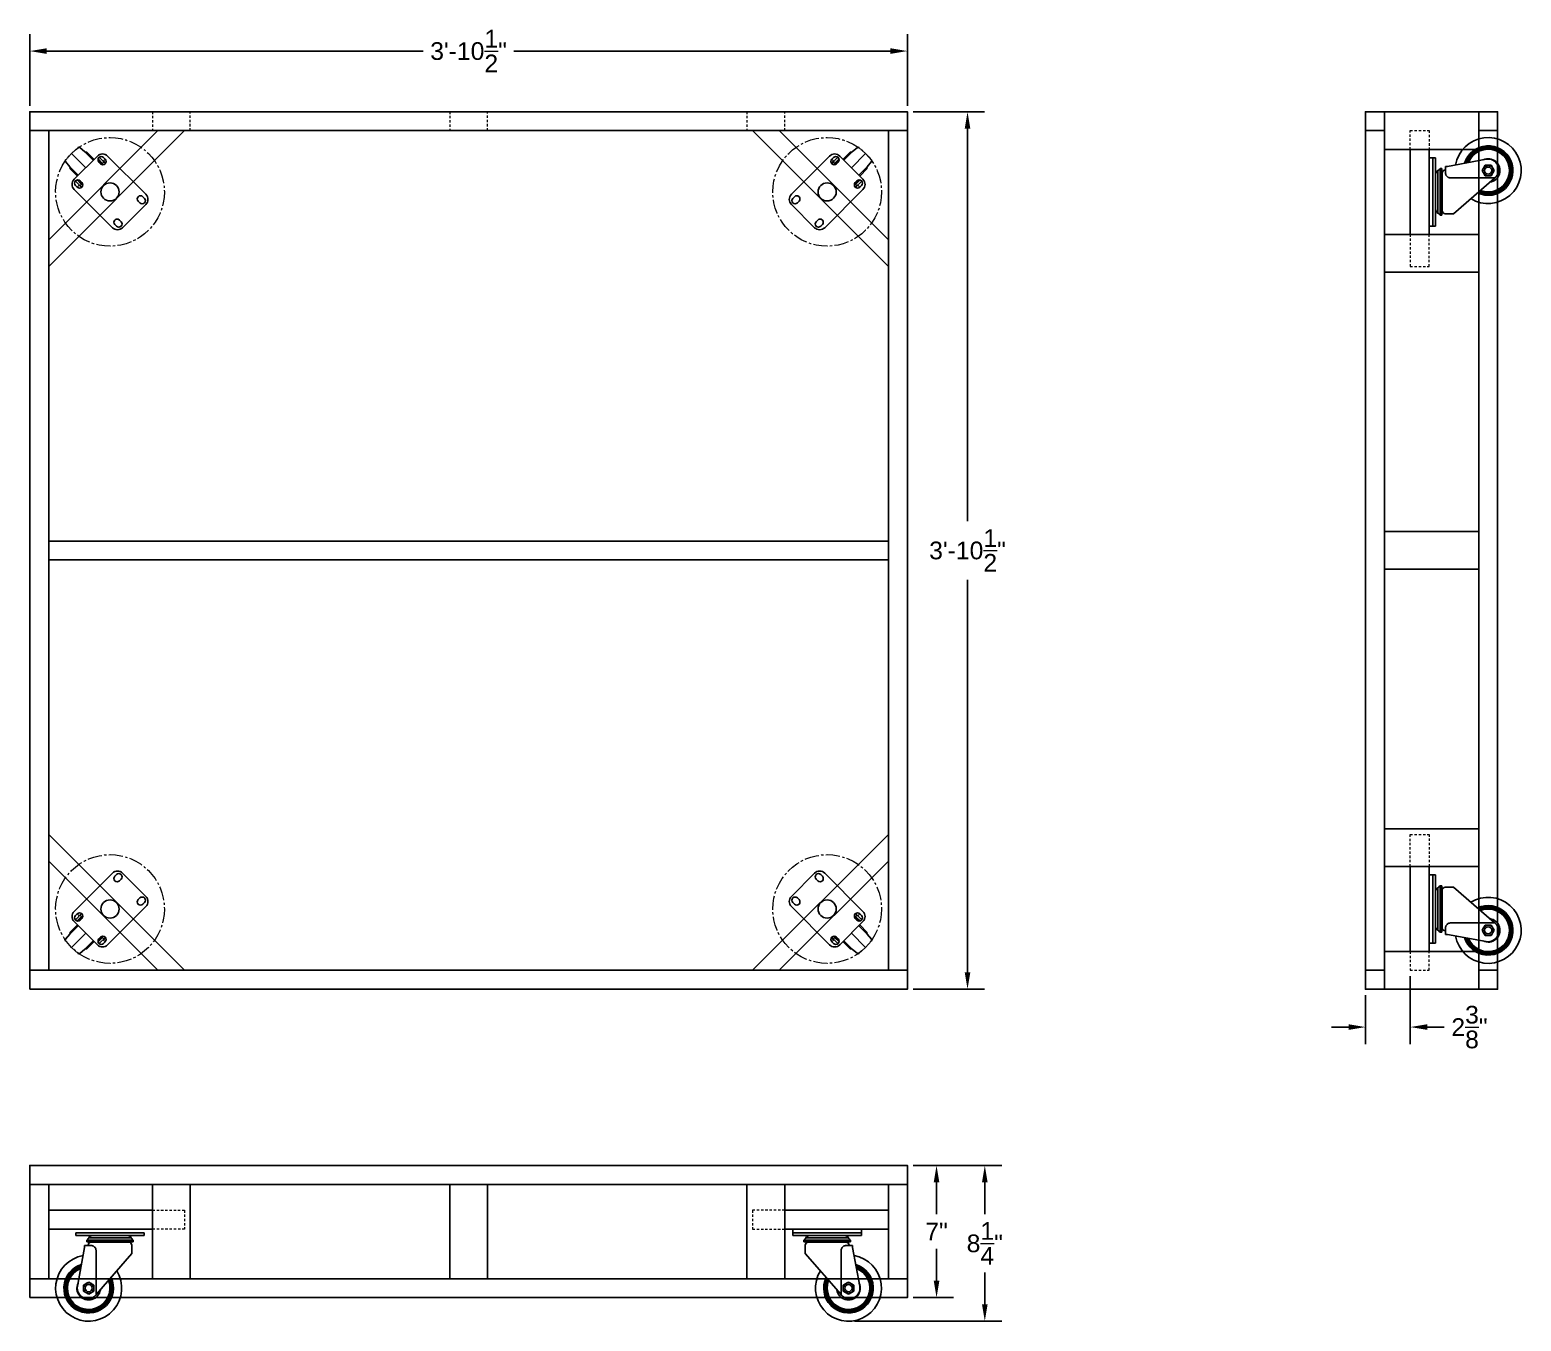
# Model space of a CAD drawing. Header units: inches. Extents: x 4 to 211, y 30 to 478.
# Drawn here: x 50.7 to 129.7, y 251.1 to 319.5 of the extents above; entities that cross this region are included whole.
import ezdxf

# ---------------------------------------------------------------- set-up
doc = ezdxf.new("R2010")
doc.units = ezdxf.units.IN
doc.header["$MEASUREMENT"] = 0
doc.header["$PDMODE"] = 3
doc.linetypes.add('CENTER2', pattern=[1.125, 0.75, -0.125, 0.125, -0.125])
doc.linetypes.add('HIDDEN2', pattern=[0.1875, 0.125, -0.0625])
for name, color, linetype, lineweight in [('CENTERLINE', 6, 'CENTER2', 13), ('DIM', 6, 'Continuous', 13), ('HIDDEN', 1, 'HIDDEN2', 13)]:
    doc.layers.add(name, color=color, linetype=linetype, lineweight=lineweight)
doc.layers.add('OBJECT', color=7, linetype='Continuous')
doc.styles.add('DIM', font='arial.ttf')
doc.dimstyles.new('MD Dimensions', dxfattribs={"dimscale": 5, "dimtxt": 0.1875, "dimasz": 0.18, "dimexe": 0.18, "dimexo": 0.0625, "dimgap": 0.09, "dimtad": 0, "dimtih": 1, "dimtoh": 1, "dimdec": 4, "dimzin": 0, "dimdsep": 46, "dimlunit": 4, "dimtxsty": 'DIM', "dimcen": 0.09, "dimadec": 0, "dimazin": 0, "dimtfac": 1, "dimtdec": 4, "dimtofl": 0, "dimtmove": 0, "dimatfit": 3, "dimfxl": 1, "dimtolj": 1, "dimtzin": 0, "dimarcsym": 0})

# ---------------------------------------------------------------- blocks, each defined once
blk = doc.blocks.new('*D27')
at = {"layer": 'Defpoints', "color": 0, "transparency": 16777216}
for p in [(97.164, 318.423), (50.664, 315.208), (97.164, 315.208)]:
    blk.add_point(p, dxfattribs=at)
at = {"layer": 'DIM', "color": 0, "lineweight": -2, "transparency": 16777216}
for p, q in [((50.664, 315.521), (50.664, 319.323)), ((97.164, 315.521), (97.164, 319.323)), ((51.564, 318.423), (71.512, 318.423)), ((96.264, 318.423), (76.316, 318.423))]:
    blk.add_line(p, q, dxfattribs=at)
at = {"layer": 'DIM', "color": 0, "transparency": 16777216}
for points in [[(51.564, 318.573), (51.564, 318.273), (50.664, 318.423)], [(96.264, 318.573), (96.264, 318.273), (97.164, 318.423)]]:
    blk.add_solid(points, dxfattribs=at)
at = {"layer": 'DIM', "color": 0, "transparency": 16777216, "insert": (73.914, 318.423), "char_height": 0.9375, "attachment_point": 5, "style": 'DIM'}
blk.add_mtext('\\A1;3\'-10{\\H1x;\\S1/2;}"', dxfattribs=at)
blk = doc.blocks.new('*D28')
at = {"layer": 'Defpoints', "color": 0, "transparency": 16777216}
for p in [(97.164, 315.208), (97.164, 268.708), (100.354, 268.708)]:
    blk.add_point(p, dxfattribs=at)
at = {"layer": 'DIM', "color": 0, "lineweight": -2, "transparency": 16777216}
for p, q in [((97.476, 315.208), (101.254, 315.208)), ((100.354, 314.308), (100.354, 293.514)), ((100.354, 269.608), (100.354, 290.402)), ((97.476, 268.708), (101.254, 268.708))]:
    blk.add_line(p, q, dxfattribs=at)
at = {"layer": 'DIM', "color": 0, "transparency": 16777216}
for points in [[(100.204, 314.308), (100.504, 314.308), (100.354, 315.208)], [(100.204, 269.608), (100.504, 269.608), (100.354, 268.708)]]:
    blk.add_solid(points, dxfattribs=at)
at = {"layer": 'DIM', "color": 0, "transparency": 16777216, "insert": (100.354, 291.958), "char_height": 0.9375, "attachment_point": 5, "style": 'DIM'}
blk.add_mtext('\\A1;3\'-10{\\H1x;\\S1/2;}"', dxfattribs=at)
blk = doc.blocks.new('*D29')
at = {"layer": 'Defpoints', "color": 0, "transparency": 16777216}
for p in [(97.164, 259.363), (97.164, 252.363), (98.712, 252.363)]:
    blk.add_point(p, dxfattribs=at)
at = {"layer": 'DIM', "color": 0, "lineweight": -2, "transparency": 16777216}
for p, q in [((97.476, 259.363), (99.612, 259.363)), ((98.712, 258.463), (98.712, 256.782)), ((98.712, 253.263), (98.712, 254.945)), ((97.476, 252.363), (99.612, 252.363))]:
    blk.add_line(p, q, dxfattribs=at)
at = {"layer": 'DIM', "color": 0, "transparency": 16777216}
for points in [[(98.562, 258.463), (98.862, 258.463), (98.712, 259.363)], [(98.562, 253.263), (98.862, 253.263), (98.712, 252.363)]]:
    blk.add_solid(points, dxfattribs=at)
at = {"layer": 'DIM', "color": 0, "transparency": 16777216, "insert": (98.712, 255.863), "char_height": 0.9375, "attachment_point": 5, "style": 'DIM'}
blk.add_mtext('\\A1;7"', dxfattribs=at)
blk = doc.blocks.new('*D30')
at = {"layer": 'Defpoints', "color": 0, "transparency": 16777216}
for p in [(97.164, 259.363), (94.046, 251.113), (101.269, 251.113)]:
    blk.add_point(p, dxfattribs=at)
at = {"layer": 'DIM', "color": 0, "lineweight": -2, "transparency": 16777216}
for p, q in [((97.476, 259.363), (102.169, 259.363)), ((101.269, 258.463), (101.269, 256.792)), ((101.269, 252.013), (101.269, 253.685)), ((94.358, 251.113), (102.169, 251.113))]:
    blk.add_line(p, q, dxfattribs=at)
at = {"layer": 'DIM', "color": 0, "transparency": 16777216}
for points in [[(101.119, 258.463), (101.419, 258.463), (101.269, 259.363)], [(101.119, 252.013), (101.419, 252.013), (101.269, 251.113)]]:
    blk.add_solid(points, dxfattribs=at)
at = {"layer": 'DIM', "color": 0, "transparency": 16777216, "insert": (101.269, 255.238), "char_height": 0.9375, "attachment_point": 5, "style": 'DIM'}
blk.add_mtext('\\A1;8{\\H1x;\\S1/4;}"', dxfattribs=at)
blk = doc.blocks.new('*D31')
at = {"layer": 'Defpoints', "color": 0, "transparency": 16777216}
for p in [(123.817, 269.708), (121.442, 268.708), (123.817, 266.7)]:
    blk.add_point(p, dxfattribs=at)
at = {"layer": 'DIM', "color": 0, "lineweight": -2, "transparency": 16777216}
for p, q in [((123.817, 269.396), (123.817, 265.8)), ((121.442, 268.396), (121.442, 265.8)), ((120.542, 266.7), (119.642, 266.7)), ((124.717, 266.7), (125.617, 266.7))]:
    blk.add_line(p, q, dxfattribs=at)
at = {"layer": 'DIM', "color": 0, "transparency": 16777216}
for points in [[(120.542, 266.85), (120.542, 266.55), (121.442, 266.7)], [(124.717, 266.85), (124.717, 266.55), (123.817, 266.7)]]:
    blk.add_solid(points, dxfattribs=at)
at = {"layer": 'DIM', "color": 0, "transparency": 16777216, "insert": (126.954, 266.7), "char_height": 0.9375, "attachment_point": 5, "style": 'DIM'}
blk.add_mtext('\\A1;2{\\H1x;\\S3/8;}"', dxfattribs=at)

msp = doc.modelspace()

# ---------------------------------------------------------------- linework, layer by layer
at = {"ltscale": 0.008538}
for p, q in [((52.56008, 312.64503), (52.8766, 312.99656)), ((52.8766, 312.99656), (53.22813, 313.31308)), ((53.63144, 312.24172), (52.8766, 312.99656)), ((53.31013, 313.31451), (53.58371, 313.08495)), ((54.02918, 312.63947), (53.58371, 313.08495)), ((54.07338, 312.68366), (53.6721, 313.08495)), ((93.75452, 312.68366), (94.1558, 313.08495)), ((93.79871, 312.63947), (94.24419, 313.08495)), ((94.19646, 312.24172), (94.9513, 312.99656)), ((94.51777, 313.31451), (94.24419, 313.08495)), ((94.9513, 312.99656), (94.59977, 313.31308)), ((95.26781, 312.64503), (94.9513, 312.99656)), ((52.78821, 312.28945), (52.55865, 312.56303)), ((53.23369, 311.84397), (52.78821, 312.28945)), ((53.1895, 311.79978), (52.78821, 312.20106)), ((94.59421, 311.84397), (95.03968, 312.28945)), ((94.6384, 311.79978), (95.03968, 312.20106)), ((95.03968, 312.28945), (95.26925, 312.56303)), ((53.1895, 272.11653), (52.78821, 271.71525)), ((53.23369, 272.07234), (52.78821, 271.62686)), ((94.59421, 272.07234), (95.03968, 271.62686)), ((94.6384, 272.11653), (95.03968, 271.71525)), ((52.78821, 271.62686), (52.55865, 271.35328)), ((52.56008, 271.27128), (52.8766, 270.91975)), ((53.63144, 271.67459), (52.8766, 270.91975)), ((54.02918, 271.27684), (53.58371, 270.83137)), ((54.07338, 271.23265), (53.6721, 270.83137)), ((93.75452, 271.23265), (94.1558, 270.83137)), ((93.79871, 271.27684), (94.24419, 270.83137)), ((94.19646, 271.67459), (94.9513, 270.91975)), ((95.26781, 271.27128), (94.9513, 270.91975)), ((95.03968, 271.62686), (95.26925, 271.35328)), ((52.8766, 270.91975), (53.22813, 270.60323)), ((53.31013, 270.6018), (53.58371, 270.83137)), ((94.51777, 270.6018), (94.24419, 270.83137)), ((94.9513, 270.91975), (94.59977, 270.60323))]:
    msp.add_line(p, q, dxfattribs=at)
at = {"ltscale": 0.010358}
for p, q in [((53.01625, 311.62654), (54.24662, 312.8569)), ((54.41588, 312.45164), (54.3275, 312.54003)), ((54.57056, 312.7831), (54.65895, 312.69471)), ((54.78402, 312.8569), (56.80988, 310.83104)), ((93.04387, 312.8569), (91.01801, 310.83104)), ((93.25733, 312.7831), (93.16894, 312.69471)), ((93.41201, 312.45164), (93.5004, 312.54003)), ((94.81164, 311.62654), (93.58128, 312.8569)), ((53.33313, 311.54566), (53.42151, 311.45727)), ((94.49477, 311.54566), (94.40638, 311.45727)), ((55.04212, 309.06328), (53.01625, 311.08914)), ((53.17845, 311.21421), (53.09006, 311.30259)), ((56.64769, 310.70597), (56.73608, 310.61759)), ((91.18021, 310.70597), (91.09182, 310.61759)), ((92.78578, 309.06328), (94.81164, 311.08914)), ((94.64945, 311.21421), (94.73784, 311.30259)), ((56.80988, 310.29364), (55.57952, 309.06328)), ((56.49301, 310.37452), (56.40462, 310.46291)), ((91.01801, 310.29364), (92.24838, 309.06328)), ((91.33489, 310.37452), (91.42327, 310.46291)), ((55.25557, 309.13708), (55.16718, 309.22547)), ((55.41025, 309.46854), (55.49864, 309.38015)), ((92.41764, 309.46854), (92.32926, 309.38015)), ((92.57232, 309.13708), (92.66071, 309.22547)), ((55.04212, 274.85304), (53.01625, 272.82717)), ((55.25557, 274.77923), (55.16718, 274.69084)), ((55.41025, 274.44778), (55.49864, 274.53616)), ((56.80988, 273.62267), (55.57952, 274.85304)), ((91.01801, 273.62267), (92.24838, 274.85304)), ((92.41764, 274.44778), (92.32926, 274.53616)), ((92.57232, 274.77923), (92.66071, 274.69084)), ((92.78578, 274.85304), (94.81164, 272.82717)), ((56.49301, 273.54179), (56.40462, 273.45341)), ((91.33489, 273.54179), (91.42327, 273.45341)), ((53.17845, 272.70211), (53.09006, 272.61372)), ((54.78402, 271.05941), (56.80988, 273.08527)), ((56.64769, 273.21034), (56.73608, 273.29873)), ((93.04387, 271.05941), (91.01801, 273.08527)), ((91.18021, 273.21034), (91.09182, 273.29873)), ((94.64945, 272.70211), (94.73784, 272.61372)), ((53.01625, 272.28977), (54.24662, 271.05941)), ((53.33313, 272.37065), (53.42151, 272.45904)), ((94.81164, 272.28977), (93.58128, 271.05941)), ((94.49477, 272.37065), (94.40638, 272.45904)), ((54.41588, 271.46467), (54.3275, 271.37628)), ((54.57056, 271.13321), (54.65895, 271.2216)), ((93.25733, 271.13321), (93.16894, 271.2216)), ((93.41201, 271.46467), (93.5004, 271.37628))]:
    msp.add_line(p, q, dxfattribs=at)
at = {"ltscale": 0.002571}
for p, q in [((54.28211, 312.6206), (54.4728, 312.4299)), ((93.54579, 312.6206), (93.35509, 312.4299)), ((53.44325, 311.40036), (53.25256, 311.59105)), ((94.38464, 311.40036), (94.57534, 311.59105)), ((53.44325, 272.51596), (53.25256, 272.32526)), ((94.38464, 272.51596), (94.57534, 272.32526)), ((54.28211, 271.29571), (54.4728, 271.48641)), ((93.54579, 271.29571), (93.35509, 271.48641))]:
    msp.add_line(p, q, dxfattribs=at)
at = {"ltscale": 0.00851}
for p, q in [((54.4992, 312.48765), (54.28255, 312.7043)), ((54.66877, 312.46233), (54.33818, 312.79292)), ((54.46352, 312.418), (54.47037, 312.42671)), ((54.46717, 312.41631), (54.55668, 312.50581)), ((54.47037, 312.42671), (54.47664, 312.43508)), ((54.47664, 312.43508), (54.48228, 312.44304)), ((54.48228, 312.44304), (54.48723, 312.45053)), ((54.48723, 312.45053), (54.49147, 312.4575)), ((54.49147, 312.4575), (54.49496, 312.46389)), ((54.49496, 312.46389), (54.49768, 312.46966)), ((54.49768, 312.46966), (54.4996, 312.47475)), ((54.50047, 312.48565), (54.4992, 312.48765)), ((54.4996, 312.47475), (54.5007, 312.47914)), ((54.501, 312.48278), (54.50047, 312.48565)), ((54.5007, 312.47914), (54.501, 312.48278)), ((54.55668, 312.50581), (54.56288, 312.51677)), ((54.56288, 312.51677), (54.5678, 312.5267)), ((54.5678, 312.5267), (54.57141, 312.53554)), ((54.57141, 312.53554), (54.57368, 312.54322)), ((54.57228, 312.55873), (54.57159, 312.55952)), ((54.57411, 312.55485), (54.57228, 312.55873)), ((54.57368, 312.54322), (54.57458, 312.54967)), ((54.57458, 312.54967), (54.57411, 312.55485)), ((93.15912, 312.46233), (93.48971, 312.79292)), ((93.25332, 312.54967), (93.25378, 312.55485)), ((93.25422, 312.54322), (93.25332, 312.54967)), ((93.25378, 312.55485), (93.25561, 312.55873)), ((93.25648, 312.53554), (93.25422, 312.54322)), ((93.25561, 312.55873), (93.25631, 312.55952)), ((93.26009, 312.5267), (93.25648, 312.53554)), ((93.26502, 312.51677), (93.26009, 312.5267)), ((93.27122, 312.50581), (93.26502, 312.51677)), ((93.36072, 312.41631), (93.27122, 312.50581)), ((93.3269, 312.48278), (93.32743, 312.48565)), ((93.32719, 312.47914), (93.3269, 312.48278)), ((93.3283, 312.47475), (93.32719, 312.47914)), ((93.32743, 312.48565), (93.3287, 312.48765)), ((93.33022, 312.46966), (93.3283, 312.47475)), ((93.3287, 312.48765), (93.54534, 312.7043)), ((93.33294, 312.46389), (93.33022, 312.46966)), ((93.33643, 312.4575), (93.33294, 312.46389)), ((93.34067, 312.45053), (93.33643, 312.4575)), ((93.34562, 312.44304), (93.34067, 312.45053)), ((93.35125, 312.43508), (93.34562, 312.44304)), ((93.35752, 312.42671), (93.35125, 312.43508)), ((93.36438, 312.418), (93.35752, 312.42671)), ((53.08024, 311.53498), (53.41083, 311.20439)), ((53.16886, 311.59061), (53.3855, 311.37396)), ((53.36734, 311.31648), (53.45685, 311.40599)), ((53.3855, 311.37396), (53.38762, 311.37265)), ((53.38762, 311.37265), (53.39053, 311.37216)), ((53.39053, 311.37216), (53.39421, 311.37249)), ((53.39421, 311.37249), (53.39863, 311.37363)), ((53.39863, 311.37363), (53.40375, 311.37559)), ((53.40375, 311.37559), (53.40954, 311.37834)), ((53.40954, 311.37834), (53.41596, 311.38187)), ((53.41596, 311.38187), (53.42296, 311.38614)), ((53.42296, 311.38614), (53.43047, 311.39113)), ((53.43047, 311.39113), (53.43845, 311.39679)), ((53.43845, 311.39679), (53.44684, 311.40309)), ((53.44684, 311.40309), (53.45516, 311.40964)), ((94.46055, 311.31648), (94.37105, 311.40599)), ((94.38106, 311.40309), (94.37274, 311.40964)), ((94.38944, 311.39679), (94.38106, 311.40309)), ((94.39742, 311.39113), (94.38944, 311.39679)), ((94.40494, 311.38614), (94.39742, 311.39113)), ((94.41193, 311.38187), (94.40494, 311.38614)), ((94.41835, 311.37834), (94.41193, 311.38187)), ((94.74766, 311.53498), (94.41707, 311.20439)), ((94.42415, 311.37559), (94.41835, 311.37834)), ((94.42927, 311.37363), (94.42415, 311.37559)), ((94.43369, 311.37249), (94.42927, 311.37363)), ((94.43737, 311.37216), (94.43369, 311.37249)), ((94.44027, 311.37265), (94.43737, 311.37216)), ((94.44239, 311.37396), (94.44027, 311.37265)), ((94.65904, 311.59061), (94.44239, 311.37396)), ((53.31364, 311.30157), (53.31717, 311.29939)), ((53.31717, 311.29939), (53.32202, 311.29857)), ((53.32202, 311.29857), (53.32815, 311.29912)), ((53.32815, 311.29912), (53.33551, 311.30103)), ((53.33551, 311.30103), (53.34405, 311.30429)), ((53.34405, 311.30429), (53.35371, 311.30888)), ((53.35371, 311.30888), (53.3644, 311.31475)), ((53.3644, 311.31475), (53.36734, 311.31648)), ((94.46349, 311.31475), (94.46055, 311.31648)), ((94.47419, 311.30888), (94.46349, 311.31475)), ((94.48385, 311.30429), (94.47419, 311.30888)), ((94.49239, 311.30103), (94.48385, 311.30429)), ((94.49975, 311.29912), (94.49239, 311.30103)), ((94.50588, 311.29857), (94.49975, 311.29912)), ((94.51073, 311.29939), (94.50588, 311.29857)), ((94.51425, 311.30157), (94.51073, 311.29939)), ((53.08024, 272.38134), (53.41083, 272.71192)), ((94.74766, 272.38134), (94.41707, 272.71192)), ((53.16886, 272.32571), (53.3855, 272.54235)), ((53.31364, 272.61474), (53.31717, 272.61692)), ((53.31717, 272.61692), (53.32202, 272.61774)), ((53.32202, 272.61774), (53.32815, 272.61719)), ((53.32815, 272.61719), (53.33551, 272.61528)), ((53.33551, 272.61528), (53.34405, 272.61202)), ((53.34405, 272.61202), (53.35371, 272.60744)), ((53.35371, 272.60744), (53.3644, 272.60156)), ((53.3644, 272.60156), (53.36734, 272.59983)), ((53.36734, 272.59983), (53.45685, 272.51033)), ((53.3855, 272.54235), (53.38762, 272.54366)), ((53.38762, 272.54366), (53.39053, 272.54415)), ((53.39053, 272.54415), (53.39421, 272.54383)), ((53.39421, 272.54383), (53.39863, 272.54268)), ((53.39863, 272.54268), (53.40375, 272.54072)), ((53.40375, 272.54072), (53.40954, 272.53797)), ((53.40954, 272.53797), (53.41596, 272.53445)), ((53.41596, 272.53445), (53.42296, 272.53017)), ((53.42296, 272.53017), (53.43047, 272.52519)), ((53.43047, 272.52519), (53.43845, 272.51952)), ((53.43845, 272.51952), (53.44684, 272.51323)), ((53.44684, 272.51323), (53.45516, 272.50667)), ((94.46055, 272.59983), (94.37105, 272.51033)), ((94.38106, 272.51323), (94.37274, 272.50667)), ((94.38944, 272.51952), (94.38106, 272.51323)), ((94.39742, 272.52519), (94.38944, 272.51952)), ((94.40494, 272.53017), (94.39742, 272.52519)), ((94.41193, 272.53445), (94.40494, 272.53017)), ((94.41835, 272.53797), (94.41193, 272.53445)), ((94.42415, 272.54072), (94.41835, 272.53797)), ((94.42927, 272.54268), (94.42415, 272.54072)), ((94.43369, 272.54383), (94.42927, 272.54268)), ((94.43737, 272.54415), (94.43369, 272.54383)), ((94.44027, 272.54366), (94.43737, 272.54415)), ((94.44239, 272.54235), (94.44027, 272.54366)), ((94.65904, 272.32571), (94.44239, 272.54235)), ((94.46349, 272.60156), (94.46055, 272.59983)), ((94.47419, 272.60744), (94.46349, 272.60156)), ((94.48385, 272.61202), (94.47419, 272.60744)), ((94.49239, 272.61528), (94.48385, 272.61202)), ((94.49975, 272.61719), (94.49239, 272.61528)), ((94.50588, 272.61774), (94.49975, 272.61719)), ((94.51073, 272.61692), (94.50588, 272.61774)), ((94.51425, 272.61474), (94.51073, 272.61692)), ((54.4992, 271.42866), (54.28255, 271.21201)), ((54.66877, 271.45398), (54.33818, 271.12339)), ((54.46352, 271.49831), (54.47037, 271.4896)), ((54.46717, 271.5), (54.55668, 271.4105)), ((54.47037, 271.4896), (54.47664, 271.48123)), ((54.47664, 271.48123), (54.48228, 271.47327)), ((54.48228, 271.47327), (54.48723, 271.46578)), ((54.48723, 271.46578), (54.49147, 271.45881)), ((54.49147, 271.45881), (54.49496, 271.45242)), ((54.49496, 271.45242), (54.49768, 271.44665)), ((54.49768, 271.44665), (54.4996, 271.44156)), ((54.50047, 271.43066), (54.4992, 271.42866)), ((54.4996, 271.44156), (54.5007, 271.43718)), ((54.501, 271.43353), (54.50047, 271.43066)), ((54.5007, 271.43718), (54.501, 271.43353)), ((54.55668, 271.4105), (54.56288, 271.39954)), ((54.56288, 271.39954), (54.5678, 271.38961)), ((54.5678, 271.38961), (54.57141, 271.38077)), ((54.57141, 271.38077), (54.57368, 271.3731)), ((54.57228, 271.35758), (54.57159, 271.3568)), ((54.57411, 271.36146), (54.57228, 271.35758)), ((54.57368, 271.3731), (54.57458, 271.36664)), ((54.57458, 271.36664), (54.57411, 271.36146)), ((93.15912, 271.45398), (93.48971, 271.12339)), ((93.25422, 271.3731), (93.25332, 271.36664)), ((93.25332, 271.36664), (93.25378, 271.36146)), ((93.25378, 271.36146), (93.25561, 271.35758)), ((93.25648, 271.38077), (93.25422, 271.3731)), ((93.25561, 271.35758), (93.25631, 271.3568)), ((93.26009, 271.38961), (93.25648, 271.38077)), ((93.26502, 271.39954), (93.26009, 271.38961)), ((93.27122, 271.4105), (93.26502, 271.39954)), ((93.36072, 271.5), (93.27122, 271.4105)), ((93.32719, 271.43718), (93.3269, 271.43353)), ((93.3269, 271.43353), (93.32743, 271.43066)), ((93.3283, 271.44156), (93.32719, 271.43718)), ((93.32743, 271.43066), (93.3287, 271.42866)), ((93.33022, 271.44665), (93.3283, 271.44156)), ((93.3287, 271.42866), (93.54534, 271.21201)), ((93.33294, 271.45242), (93.33022, 271.44665)), ((93.33643, 271.45881), (93.33294, 271.45242)), ((93.34067, 271.46578), (93.33643, 271.45881)), ((93.34562, 271.47327), (93.34067, 271.46578)), ((93.35125, 271.48123), (93.34562, 271.47327)), ((93.35752, 271.4896), (93.35125, 271.48123)), ((93.36438, 271.49831), (93.35752, 271.4896))]:
    msp.add_line(p, q, dxfattribs=at)
at = {"ltscale": 0.003362}
for p, q in [((54.45203, 312.45067), (54.46759, 312.46623)), ((54.46759, 312.46623), (54.48568, 312.44813)), ((93.36031, 312.46623), (93.34221, 312.44813)), ((93.37586, 312.45067), (93.36031, 312.46623)), ((53.40693, 311.40557), (53.42249, 311.42112)), ((53.40693, 311.40557), (53.42502, 311.38747)), ((94.42097, 311.40557), (94.40287, 311.38747)), ((94.42097, 311.40557), (94.40541, 311.42112)), ((53.40693, 272.51074), (53.42502, 272.52884)), ((53.40693, 272.51074), (53.42249, 272.49519)), ((94.42097, 272.51074), (94.40287, 272.52884)), ((94.42097, 272.51074), (94.40541, 272.49519)), ((54.45203, 271.46564), (54.46759, 271.45008)), ((54.46759, 271.45008), (54.48568, 271.46818)), ((93.36031, 271.45008), (93.34221, 271.46818)), ((93.37586, 271.46564), (93.36031, 271.45008))]:
    msp.add_line(p, q, dxfattribs=at)
at = {"ltscale": 0.005795}
for p, q in [((54.65771, 312.69595), (54.55386, 312.59209)), ((54.67534, 312.47061), (54.55386, 312.59209)), ((54.58723, 312.5801), (54.57142, 312.60965)), ((54.60475, 312.55183), (54.58723, 312.5801)), ((54.62401, 312.52541), (54.60475, 312.55183)), ((54.61043, 312.52067), (54.61785, 312.5281)), ((54.64525, 312.50089), (54.62401, 312.52541)), ((54.65215, 312.4938), (54.64525, 312.50089)), ((54.67544, 312.47245), (54.65215, 312.4938)), ((93.15245, 312.47245), (93.17575, 312.4938)), ((93.15256, 312.47061), (93.27404, 312.59209)), ((93.17018, 312.69595), (93.27404, 312.59209)), ((93.17575, 312.4938), (93.18264, 312.50089)), ((93.18264, 312.50089), (93.20389, 312.52541)), ((93.20389, 312.52541), (93.22314, 312.55183)), ((93.21747, 312.52067), (93.21005, 312.5281)), ((93.22314, 312.55183), (93.24067, 312.5801)), ((93.24067, 312.5801), (93.25648, 312.60965)), ((53.17721, 311.21544), (53.28107, 311.3193)), ((53.28107, 311.3193), (53.40254, 311.19782)), ((53.30794, 311.29243), (53.31536, 311.29985)), ((94.54683, 311.3193), (94.42535, 311.19782)), ((94.51996, 311.29243), (94.51254, 311.29985)), ((94.65069, 311.21544), (94.54683, 311.3193)), ((53.17721, 272.70087), (53.28107, 272.59701)), ((53.28107, 272.59701), (53.40254, 272.71849)), ((94.54683, 272.59701), (94.42535, 272.71849)), ((94.65069, 272.70087), (94.54683, 272.59701)), ((53.30794, 272.62388), (53.31536, 272.61646)), ((94.51996, 272.62388), (94.51254, 272.61646)), ((54.67534, 271.4457), (54.55386, 271.32422)), ((54.65771, 271.22036), (54.55386, 271.32422)), ((54.58723, 271.33621), (54.57142, 271.30666)), ((54.60475, 271.36448), (54.58723, 271.33621)), ((54.62401, 271.3909), (54.60475, 271.36448)), ((54.61043, 271.39564), (54.61785, 271.38821)), ((54.64525, 271.41542), (54.62401, 271.3909)), ((54.65215, 271.42251), (54.64525, 271.41542)), ((54.67544, 271.44386), (54.65215, 271.42251)), ((93.15245, 271.44386), (93.17575, 271.42251)), ((93.15256, 271.4457), (93.27404, 271.32422)), ((93.17018, 271.22036), (93.27404, 271.32422)), ((93.17575, 271.42251), (93.18264, 271.41542)), ((93.18264, 271.41542), (93.20389, 271.3909)), ((93.20389, 271.3909), (93.22314, 271.36448)), ((93.21747, 271.39564), (93.21005, 271.38821)), ((93.22314, 271.36448), (93.24067, 271.33621)), ((93.24067, 271.33621), (93.25648, 271.30666))]:
    msp.add_line(p, q, dxfattribs=at)
at = {"ltscale": 0.008386}
for p, q in [((125.15229, 312.77259), (125.00429, 312.77259)), ((125.00429, 312.77259), (125.00429, 309.14759)), ((125.15229, 312.77259), (125.15229, 309.14759)), ((125.15229, 309.14759), (125.00429, 309.14759)), ((125.00429, 271.14372), (125.00429, 274.76872)), ((125.15229, 274.76872), (125.00429, 274.76872)), ((125.15229, 271.14372), (125.15229, 274.76872)), ((125.15229, 271.14372), (125.00429, 271.14372)), ((53.09951, 255.653), (53.09951, 255.801)), ((53.09951, 255.801), (56.72451, 255.801)), ((53.09951, 255.653), (56.72451, 255.653)), ((56.72451, 255.653), (56.72451, 255.801)), ((94.72838, 255.801), (91.10338, 255.801)), ((91.10338, 255.653), (91.10338, 255.801)), ((94.72838, 255.653), (91.10338, 255.653)), ((94.72838, 255.653), (94.72838, 255.801))]:
    msp.add_line(p, q, dxfattribs=at)
at = {"ltscale": 0.005526}
for p, q in [((125.39629, 309.72409), (125.39629, 312.19609)), ((125.39629, 312.19609), (125.48529, 312.19609)), ((125.48529, 309.72409), (125.48529, 312.19609)), ((125.28113, 309.83204), (125.28113, 312.08814)), ((125.48529, 309.72409), (125.39629, 309.72409)), ((125.28113, 274.08427), (125.28113, 271.82817)), ((125.39629, 274.19222), (125.39629, 271.72022)), ((125.48529, 274.19222), (125.39629, 274.19222)), ((125.48529, 274.19222), (125.48529, 271.72022)), ((125.39629, 271.72022), (125.48529, 271.72022)), ((56.14801, 255.409), (53.67601, 255.409)), ((53.67601, 255.409), (53.67601, 255.32)), ((56.14801, 255.32), (53.67601, 255.32)), ((56.04006, 255.52415), (53.78397, 255.52415)), ((56.14801, 255.32), (56.14801, 255.409)), ((91.67988, 255.409), (94.15188, 255.409)), ((91.67988, 255.32), (91.67988, 255.409)), ((91.67988, 255.32), (94.15188, 255.32)), ((91.78783, 255.52415), (94.04393, 255.52415)), ((94.15188, 255.409), (94.15188, 255.32))]:
    msp.add_line(p, q, dxfattribs=at)
at = {"ltscale": 0.011317}
for p, q in [((125.68629, 312.30509), (125.68629, 311.92549)), ((125.68629, 312.30509), (125.78829, 312.30509)), ((125.78829, 312.30509), (127.83973, 312.6853)), ((125.50345, 311.96237), (125.50345, 309.95781)), ((125.66629, 312.11809), (125.68629, 312.11809)), ((125.68629, 311.92549), (125.69175, 311.889)), ((125.69175, 311.889), (125.70736, 311.85082)), ((125.70736, 311.85082), (125.73184, 311.81287)), ((125.73184, 311.81287), (125.76504, 311.7761)), ((125.76504, 311.7761), (125.79423, 311.75165)), ((125.79423, 311.75165), (125.82812, 311.73011)), ((125.82812, 311.73011), (125.85602, 311.71715)), ((125.85602, 311.71715), (125.88625, 311.70757)), ((125.88625, 311.70757), (125.91097, 311.7031)), ((125.91097, 311.7031), (125.93629, 311.70154)), ((125.93629, 311.70154), (128.29674, 311.70154)), ((128.26523, 311.67753), (126.10016, 309.80209)), ((128.29674, 311.70154), (128.26523, 311.67753)), ((126.10016, 309.80209), (125.66629, 309.80209)), ((125.50345, 271.95394), (125.50345, 273.9585)), ((126.10016, 274.11422), (125.66629, 274.11422)), ((128.26523, 272.23878), (126.10016, 274.11422)), ((125.68629, 271.99082), (125.69175, 272.02731)), ((125.68629, 271.61122), (125.68629, 271.99082)), ((125.69175, 272.02731), (125.70736, 272.06549)), ((125.70736, 272.06549), (125.73184, 272.10344)), ((125.73184, 272.10344), (125.76504, 272.14021)), ((125.76504, 272.14021), (125.79423, 272.16467)), ((125.79423, 272.16467), (125.82812, 272.1862)), ((125.82812, 272.1862), (125.85602, 272.19916)), ((125.85602, 272.19916), (125.88625, 272.20874)), ((125.88625, 272.20874), (125.91097, 272.21321)), ((125.91097, 272.21321), (125.93629, 272.21477)), ((125.93629, 272.21477), (128.29674, 272.21477)), ((128.29674, 272.21477), (128.26523, 272.23878)), ((125.66629, 271.79822), (125.68629, 271.79822)), ((125.68629, 271.61122), (125.78829, 271.61122)), ((125.78829, 271.61122), (127.83973, 271.23101)), ((53.90973, 255.30183), (55.9143, 255.30183)), ((93.91816, 255.30183), (91.9136, 255.30183)), ((53.56701, 255.017), (53.1868, 252.96555)), ((53.56701, 255.119), (53.94661, 255.119)), ((53.56701, 255.119), (53.56701, 255.017)), ((53.75401, 255.139), (53.75401, 255.119)), ((53.94661, 255.119), (53.9831, 255.11353)), ((53.9831, 255.11353), (54.02128, 255.09792)), ((54.02128, 255.09792), (54.05923, 255.07345)), ((54.05923, 255.07345), (54.09601, 255.04024)), ((54.09601, 255.04024), (54.12046, 255.01106)), ((54.12046, 255.01106), (54.142, 254.97716)), ((54.142, 254.97716), (54.15495, 254.94926)), ((54.15495, 254.94926), (54.16453, 254.91904)), ((54.16453, 254.91904), (54.16901, 254.89431)), ((54.16901, 254.89431), (54.17056, 254.869)), ((54.17056, 254.869), (54.17056, 252.50854)), ((54.19457, 252.54006), (56.07001, 254.70512)), ((56.07001, 254.70512), (56.07001, 255.139)), ((91.75788, 254.70512), (91.75788, 255.139)), ((93.63332, 252.54006), (91.75788, 254.70512)), ((93.65889, 254.89431), (93.65734, 254.869)), ((93.65734, 254.869), (93.65734, 252.50854)), ((93.66336, 254.91904), (93.65889, 254.89431)), ((93.67294, 254.94926), (93.66336, 254.91904)), ((93.6859, 254.97716), (93.67294, 254.94926)), ((93.70744, 255.01106), (93.6859, 254.97716)), ((93.73189, 255.04024), (93.70744, 255.01106)), ((93.76866, 255.07345), (93.73189, 255.04024)), ((93.80661, 255.09792), (93.76866, 255.07345)), ((93.84479, 255.11353), (93.80661, 255.09792)), ((93.88129, 255.119), (93.84479, 255.11353)), ((94.26088, 255.119), (93.88129, 255.119)), ((94.07388, 255.139), (94.07388, 255.119)), ((94.26088, 255.119), (94.26088, 255.017)), ((94.26088, 255.017), (94.6411, 252.96555)), ((54.17056, 252.50854), (54.19457, 252.54006)), ((93.65734, 252.50854), (93.63332, 252.54006))]:
    msp.add_line(p, q, dxfattribs=at)
at = {"ltscale": 0.001756}
for p, q in [((127.78128, 312.36809), (127.62078, 312.09009)), ((128.10229, 312.36809), (127.78128, 312.36809)), ((128.26279, 312.09009), (128.10229, 312.36809)), ((127.62078, 312.09009), (127.78128, 311.81209)), ((127.78128, 311.81209), (128.10229, 311.81209)), ((128.10229, 311.81209), (128.26279, 312.09009)), ((127.62078, 271.82622), (127.78128, 272.10422)), ((127.78128, 272.10422), (128.10229, 272.10422)), ((128.10229, 272.10422), (128.26279, 271.82622)), ((127.78128, 271.54822), (127.62078, 271.82622)), ((128.10229, 271.54822), (127.78128, 271.54822)), ((128.26279, 271.82622), (128.10229, 271.54822)), ((53.50401, 253.024), (53.78201, 253.1845)), ((53.50401, 252.70299), (53.50401, 253.024)), ((53.78201, 253.1845), (54.06001, 253.024)), ((54.06001, 253.024), (54.06001, 252.70299)), ((94.04588, 253.1845), (93.76788, 253.024)), ((93.76788, 253.024), (93.76788, 252.70299)), ((94.32388, 253.024), (94.04588, 253.1845)), ((94.32388, 252.70299), (94.32388, 253.024)), ((53.78201, 252.54249), (53.50401, 252.70299)), ((54.06001, 252.70299), (53.78201, 252.54249)), ((93.76788, 252.70299), (94.04588, 252.54249)), ((94.04588, 252.54249), (94.32388, 252.70299))]:
    msp.add_line(p, q, dxfattribs=at)
for centre, radius in [((127.94179, 312.09009), 0.278), ((127.94179, 312.09009), 0.1875), ((127.94179, 271.82622), 0.278), ((127.94179, 271.82622), 0.1875), ((53.78201, 252.8635), 0.278), ((53.78201, 252.8635), 0.1875), ((94.04588, 252.8635), 0.278), ((94.04588, 252.8635), 0.1875)]:
    msp.add_circle(centre, radius, dxfattribs=at)
at = {"ltscale": 0.002863}
for centre in [(54.91307, 310.96009), (92.91483, 310.96009), (54.91307, 272.95622), (92.91483, 272.95622)]:
    msp.add_circle(centre, 0.48, dxfattribs=at)
at = {"ltscale": 0.012555}
for centre, radius, start, end in [((127.94179, 312.09009), 1.75, 238.3097041, 170.314925), ((127.94179, 312.09009), 1.3125, 244.4117134, 163.1082705), ((127.94179, 312.09009), 1.25, 245.66411, 161.613558), ((127.94179, 312.09009), 1.19, 247.0041069, 160.0070765), ((127.94179, 271.82622), 1.75, 189.685075, 121.6902959), ((127.94179, 271.82622), 1.3125, 196.8917295, 115.5882866), ((127.94179, 271.82622), 1.25, 198.386442, 114.33589), ((127.94179, 271.82622), 1.19, 199.9929235, 112.9958931), ((53.78201, 252.8635), 1.75, 99.685075, 31.6902959), ((94.04588, 252.8635), 1.75, 148.3097041, 80.314925), ((53.78201, 252.8635), 1.3125, 106.8917295, 25.5882866), ((53.78201, 252.8635), 1.25, 108.386442, 24.33589), ((53.78201, 252.8635), 1.19, 109.9929235, 22.9958931), ((94.04588, 252.8635), 1.3125, 154.4117134, 73.1082705), ((94.04588, 252.8635), 1.25, 155.66411, 71.613558), ((94.04588, 252.8635), 1.19, 157.0041069, 70.0070765)]:
    msp.add_arc(centre, radius, start, end, dxfattribs=at)
at = {"ltscale": 0.008538}
for centre, start, end in [((53.26995, 313.26663), 50, 132), ((53.6279, 313.12914), 225, 315), ((94.19999, 313.12914), 225, 315), ((94.55794, 313.26663), 48, 130), ((52.60653, 312.60321), 138, 220), ((52.74402, 312.24526), 315, 45), ((95.08388, 312.24526), 135, 225), ((95.22137, 312.60321), 320, 42), ((52.60653, 271.31311), 140, 222), ((52.74402, 271.67106), 315, 45), ((95.08388, 271.67106), 135, 225), ((95.22137, 271.31311), 318, 40), ((53.26995, 270.64968), 228, 310), ((53.6279, 270.78717), 45, 135), ((94.19999, 270.78717), 45, 135), ((94.55794, 270.64968), 230, 312)]:
    msp.add_arc(centre, 0.0625, start, end, dxfattribs=at)
at = {"ltscale": 0.010358}
for centre, radius, start, end in [((54.51532, 312.5882), 0.38, 45, 135), ((93.31258, 312.5882), 0.38, 45, 135), ((54.44903, 312.66157), 0.17188, 45, 225), ((54.53742, 312.57318), 0.17188, 225, 45), ((93.29048, 312.57318), 0.17188, 135, 315), ((93.37887, 312.66157), 0.17188, 315, 135), ((53.28495, 311.35784), 0.38, 135, 225), ((53.21159, 311.42413), 0.17188, 45, 225), ((53.29998, 311.33574), 0.17188, 225, 45), ((94.52792, 311.33574), 0.17188, 135, 315), ((94.6163, 311.42413), 0.17188, 315, 135), ((94.54294, 311.35784), 0.38, 315, 45), ((56.52616, 310.58444), 0.17188, 45, 225), ((56.61454, 310.49605), 0.17188, 225, 45), ((56.54118, 310.56234), 0.38, 315, 45), ((91.28671, 310.56234), 0.38, 135, 225), ((91.21335, 310.49605), 0.17188, 135, 315), ((91.30174, 310.58444), 0.17188, 315, 135), ((55.31082, 309.33198), 0.38, 225, 315), ((55.28872, 309.347), 0.17188, 45, 225), ((55.37711, 309.25861), 0.17188, 225, 45), ((92.51708, 309.33198), 0.38, 225, 315), ((92.45079, 309.25861), 0.17188, 135, 315), ((92.53918, 309.347), 0.17188, 315, 135), ((55.31082, 274.58434), 0.38, 45, 135), ((55.28872, 274.56931), 0.17188, 135, 315), ((55.37711, 274.6577), 0.17188, 315, 135), ((92.51708, 274.58434), 0.38, 45, 135), ((92.45079, 274.6577), 0.17188, 45, 225), ((92.53918, 274.56931), 0.17188, 225, 45), ((56.52616, 273.33187), 0.17188, 135, 315), ((56.61454, 273.42026), 0.17188, 315, 135), ((56.54118, 273.35397), 0.38, 315, 45), ((91.28671, 273.35397), 0.38, 135, 225), ((91.21335, 273.42026), 0.17188, 45, 225), ((91.30174, 273.33187), 0.17188, 225, 45), ((53.28495, 272.55847), 0.38, 135, 225), ((53.29998, 272.58057), 0.17188, 315, 135), ((94.52792, 272.58057), 0.17188, 45, 225), ((94.54294, 272.55847), 0.38, 315, 45), ((53.21159, 272.49218), 0.17188, 135, 315), ((94.6163, 272.49218), 0.17188, 225, 45), ((54.44903, 271.25475), 0.17188, 135, 315), ((54.53742, 271.34313), 0.17188, 315, 135), ((93.29048, 271.34313), 0.17188, 45, 225), ((93.37887, 271.25475), 0.17188, 225, 45), ((54.51532, 271.32811), 0.38, 225, 315), ((93.31258, 271.32811), 0.38, 225, 315)]:
    msp.add_arc(centre, radius, start, end, dxfattribs=at)
at = {"ltscale": 0.009699}
for centre, radius, start, end in [((127.94179, 312.09009), 1.19, 247.0041069, 160.0070765), ((127.94179, 312.09009), 1.13, 248.5045597, 158.1984491), ((127.94179, 312.09009), 0.625, 277.8050386, 115.4502012), ((127.94179, 271.82622), 1.19, 199.9929235, 112.9958931), ((127.94179, 271.82622), 1.13, 201.8015509, 111.4954403), ((127.94179, 271.82622), 0.625, 244.5497988, 82.1949614), ((53.78201, 252.8635), 1.19, 109.9929235, 22.9958931), ((53.78201, 252.8635), 1.13, 111.8015509, 21.4954403), ((94.04588, 252.8635), 1.19, 157.0041069, 70.0070765), ((94.04588, 252.8635), 1.13, 158.5045597, 68.1984491), ((53.78201, 252.8635), 0.625, 154.5497988, 352.1949614), ((94.04588, 252.8635), 0.625, 187.8050386, 25.4502012)]:
    msp.add_arc(centre, radius, start, end, dxfattribs=at)
at = {"ltscale": 0.005526}
for centre, radius, start, end in [((125.11816, 312.37738), 0.332, 299.3989779, 326.9024527), ((125.37279, 311.88759), 0.2205, 114.5615891, 180), ((125.38629, 311.88759), 0.12955, 25.2568674, 40.1639659), ((125.37279, 310.03259), 0.2205, 180, 245.4384109), ((125.11816, 309.5428), 0.332, 33.0975473, 60.6010221), ((125.38629, 310.03259), 0.12955, 319.8360341, 334.7431326), ((125.37279, 273.88372), 0.2205, 114.5615891, 180), ((125.11816, 274.37352), 0.332, 299.3989779, 326.9024527), ((125.38629, 273.88372), 0.12955, 25.2568674, 40.1639659), ((125.37279, 272.02872), 0.2205, 180, 245.4384109), ((125.38629, 272.02872), 0.12955, 319.8360341, 334.7431326), ((125.11816, 271.53893), 0.332, 33.0975473, 60.6010221), ((53.49472, 255.68713), 0.332, 303.0975473, 330.6010221), ((53.98451, 255.4325), 0.2205, 90, 155.4384109), ((53.98451, 255.419), 0.12955, 229.8360341, 244.7431326), ((55.83951, 255.4325), 0.2205, 24.5615891, 90), ((55.83951, 255.419), 0.12955, 295.2568674, 310.1639659), ((56.32931, 255.68713), 0.332, 209.3989779, 236.9024527), ((91.49859, 255.68713), 0.332, 303.0975473, 330.6010221), ((91.98838, 255.4325), 0.2205, 90, 155.4384109), ((91.98838, 255.419), 0.12955, 229.8360341, 244.7431326), ((93.84338, 255.4325), 0.2205, 24.5615891, 90), ((93.84338, 255.419), 0.12955, 295.2568674, 310.1639659), ((94.33318, 255.68713), 0.332, 209.3989779, 236.9024527)]:
    msp.add_arc(centre, radius, start, end, dxfattribs=at)
at = {"ltscale": 0.011317}
for centre, radius, start, end in [((127.94179, 312.13468), 0.56, 309.3344981, 100.5), ((125.66629, 311.95509), 0.163, 90, 177.4392956), ((125.66629, 309.96509), 0.163, 182.5607044, 270), ((125.66629, 273.95122), 0.163, 90, 177.4392956), ((125.66629, 271.96122), 0.163, 182.5607044, 270), ((127.94179, 271.78163), 0.56, 259.5, 50.6655019), ((53.91701, 255.139), 0.163, 92.5607044, 180), ((55.90701, 255.139), 0.163, 0, 87.4392956), ((91.92088, 255.139), 0.163, 92.5607044, 180), ((93.91088, 255.139), 0.163, 0, 87.4392956), ((53.73742, 252.8635), 0.56, 169.5, 320.6655019), ((94.09047, 252.8635), 0.56, 219.3344981, 10.5)]:
    msp.add_arc(centre, radius, start, end, dxfattribs=at)
at = {"ltscale": 0.003176}
for centre, start, end in [((127.94179, 312.09009), 301.9898615, 319.4764377), ((127.94179, 271.82622), 40.5235623, 58.0101385), ((53.78201, 252.8635), 310.5235623, 328.0101385), ((94.04588, 252.8635), 211.9898615, 229.4764377)]:
    msp.add_arc(centre, 0.53, start, end, dxfattribs=at)
at = {"layer": 'CENTERLINE'}
for centre in [(54.91307, 310.96009), (92.91483, 310.96009), (54.91307, 272.95622), (92.91483, 272.95622)]:
    msp.add_circle(centre, 2.88, dxfattribs=at)
at = {"layer": 'HIDDEN'}
for points in [[(57.16395, 314.20816), (59.16395, 314.20816), (59.16395, 315.20816), (57.16395, 315.20816)], [(72.91395, 314.20816), (74.91395, 314.20816), (74.91395, 315.20816), (72.91395, 315.20816)], [(88.66395, 314.20816), (90.66395, 314.20816), (90.66395, 315.20816), (88.66395, 315.20816)], [(124.81679, 313.20816), (123.81679, 313.20816), (123.81679, 314.20816), (124.81679, 314.20816)], [(124.81679, 308.70816), (123.81679, 308.70816), (123.81679, 307.00386), (124.81679, 307.00386)], [(124.81679, 275.20816), (123.81679, 275.20816), (123.81679, 276.91245), (124.81679, 276.91245)], [(124.81679, 270.70816), (123.81679, 270.70816), (123.81679, 269.70816), (124.81679, 269.70816)], [(57.16395, 255.9885), (57.16395, 256.9885), (58.86824, 256.9885), (58.86824, 255.9885)], [(90.66395, 255.9885), (90.66395, 256.9885), (88.95966, 256.9885), (88.95966, 255.9885)]]:
    msp.add_lwpolyline(points, close=True, dxfattribs=at)
at = {"layer": 'OBJECT'}
for points in [[(50.66395, 314.20816), (97.16395, 314.20816), (97.16395, 315.20816), (50.66395, 315.20816)], [(122.44179, 314.20816), (121.44179, 314.20816), (121.44179, 315.20816), (122.44179, 315.20816)], [(122.44179, 313.20816), (127.44179, 313.20816), (127.44179, 315.20816), (122.44179, 315.20816)], [(127.44179, 314.20816), (128.44179, 314.20816), (128.44179, 315.20816), (127.44179, 315.20816)], [(50.66395, 269.70816), (51.66395, 269.70816), (51.66395, 314.20816), (50.66395, 314.20816)], [(51.66395, 307.00386), (51.66395, 308.41808), (57.45403, 314.20816), (58.86824, 314.20816)], [(96.16395, 307.00386), (96.16395, 308.41808), (90.37387, 314.20816), (88.95966, 314.20816)], [(96.16395, 269.70816), (97.16395, 269.70816), (97.16395, 314.20816), (96.16395, 314.20816)], [(121.44179, 269.70816), (122.44179, 269.70816), (122.44179, 314.20816), (121.44179, 314.20816)], [(127.44179, 269.70816), (128.44179, 269.70816), (128.44179, 314.20816), (127.44179, 314.20816)], [(124.81679, 308.70816), (123.81679, 308.70816), (123.81679, 313.20816), (124.81679, 313.20816)], [(125.00429, 309.14759), (124.81679, 309.14759), (124.81679, 312.77259), (125.00429, 312.77259)], [(122.44179, 308.70816), (122.44179, 306.70816), (127.44179, 306.70816), (127.44179, 308.70816)], [(51.66395, 292.45816), (96.16395, 292.45816), (96.16395, 291.45816), (51.66395, 291.45816)], [(122.44179, 292.95816), (127.44179, 292.95816), (127.44179, 290.95816), (122.44179, 290.95816)], [(51.66395, 276.91245), (51.66395, 275.49824), (57.45403, 269.70816), (58.86824, 269.70816)], [(96.16395, 276.91245), (96.16395, 275.49824), (90.37387, 269.70816), (88.95966, 269.70816)], [(122.44179, 275.20816), (122.44179, 277.20816), (127.44179, 277.20816), (127.44179, 275.20816)], [(124.81679, 275.20816), (123.81679, 275.20816), (123.81679, 270.70816), (124.81679, 270.70816)], [(125.00429, 274.76872), (124.81679, 274.76872), (124.81679, 271.14372), (125.00429, 271.14372)], [(122.44179, 270.70816), (127.44179, 270.70816), (127.44179, 268.70816), (122.44179, 268.70816)], [(50.66395, 268.70816), (97.16395, 268.70816), (97.16395, 269.70816), (50.66395, 269.70816)], [(122.44179, 269.70816), (121.44179, 269.70816), (121.44179, 268.70816), (122.44179, 268.70816)], [(127.44179, 269.70816), (128.44179, 269.70816), (128.44179, 268.70816), (127.44179, 268.70816)], [(50.66395, 258.3635), (97.16395, 258.3635), (97.16395, 259.3635), (50.66395, 259.3635)], [(50.66395, 258.3635), (51.66395, 258.3635), (51.66395, 253.3635), (50.66395, 253.3635)], [(57.16395, 258.3635), (59.16395, 258.3635), (59.16395, 253.3635), (57.16395, 253.3635)], [(72.91395, 258.3635), (74.91395, 258.3635), (74.91395, 253.3635), (72.91395, 253.3635)], [(90.66395, 258.3635), (88.66395, 258.3635), (88.66395, 253.3635), (90.66395, 253.3635)], [(97.16395, 258.3635), (96.16395, 258.3635), (96.16395, 253.3635), (97.16395, 253.3635)], [(57.16395, 255.9885), (57.16395, 256.9885), (51.66395, 256.9885), (51.66395, 255.9885)], [(90.66395, 255.9885), (90.66395, 256.9885), (96.16395, 256.9885), (96.16395, 255.9885)], [(91.10338, 255.801), (91.10338, 255.9885), (94.72838, 255.9885), (94.72838, 255.801)], [(50.66395, 252.3635), (97.16395, 252.3635), (97.16395, 253.3635), (50.66395, 253.3635)]]:
    msp.add_lwpolyline(points, close=True, dxfattribs=at)

# ---------------------------------------------------------------- dimensions: what is measured, and where the dimension line sits
at = {"layer": 'DIM'}
for base, p1, p2, picture, middle in [((97.16395, 318.42323), (50.66395, 315.20816), (97.16395, 315.20816), '*D27', (73.91395, 318.42323)), ((123.81679, 266.70026), (121.44179, 268.70816), (123.81679, 269.70816), '*D31', (126.95377, 266.70026))]:
    dim = msp.add_linear_dim(base=base, p1=p1, p2=p2, dimstyle='MD Dimensions', dxfattribs=at)
    dim.commit()
    dim.dimension.update_dxf_attribs({"geometry": picture, "text_midpoint": middle})
for base, p1, p2, picture, middle in [((100.3541, 268.70816), (97.16395, 315.20816), (97.16395, 268.70816), '*D28', (100.3541, 291.95816)), ((101.26927, 251.1135), (97.16395, 259.3635), (94.04588, 251.1135), '*D30', (101.26927, 255.2385)), ((98.71224, 252.3635), (97.16395, 259.3635), (97.16395, 252.3635), '*D29', (98.71224, 255.8635))]:
    dim = msp.add_linear_dim(base=base, p1=p1, p2=p2, angle=90, dimstyle='MD Dimensions', dxfattribs=at)
    dim.commit()
    dim.dimension.update_dxf_attribs({"geometry": picture, "text_midpoint": middle})

doc.saveas('drawing.dxf')
